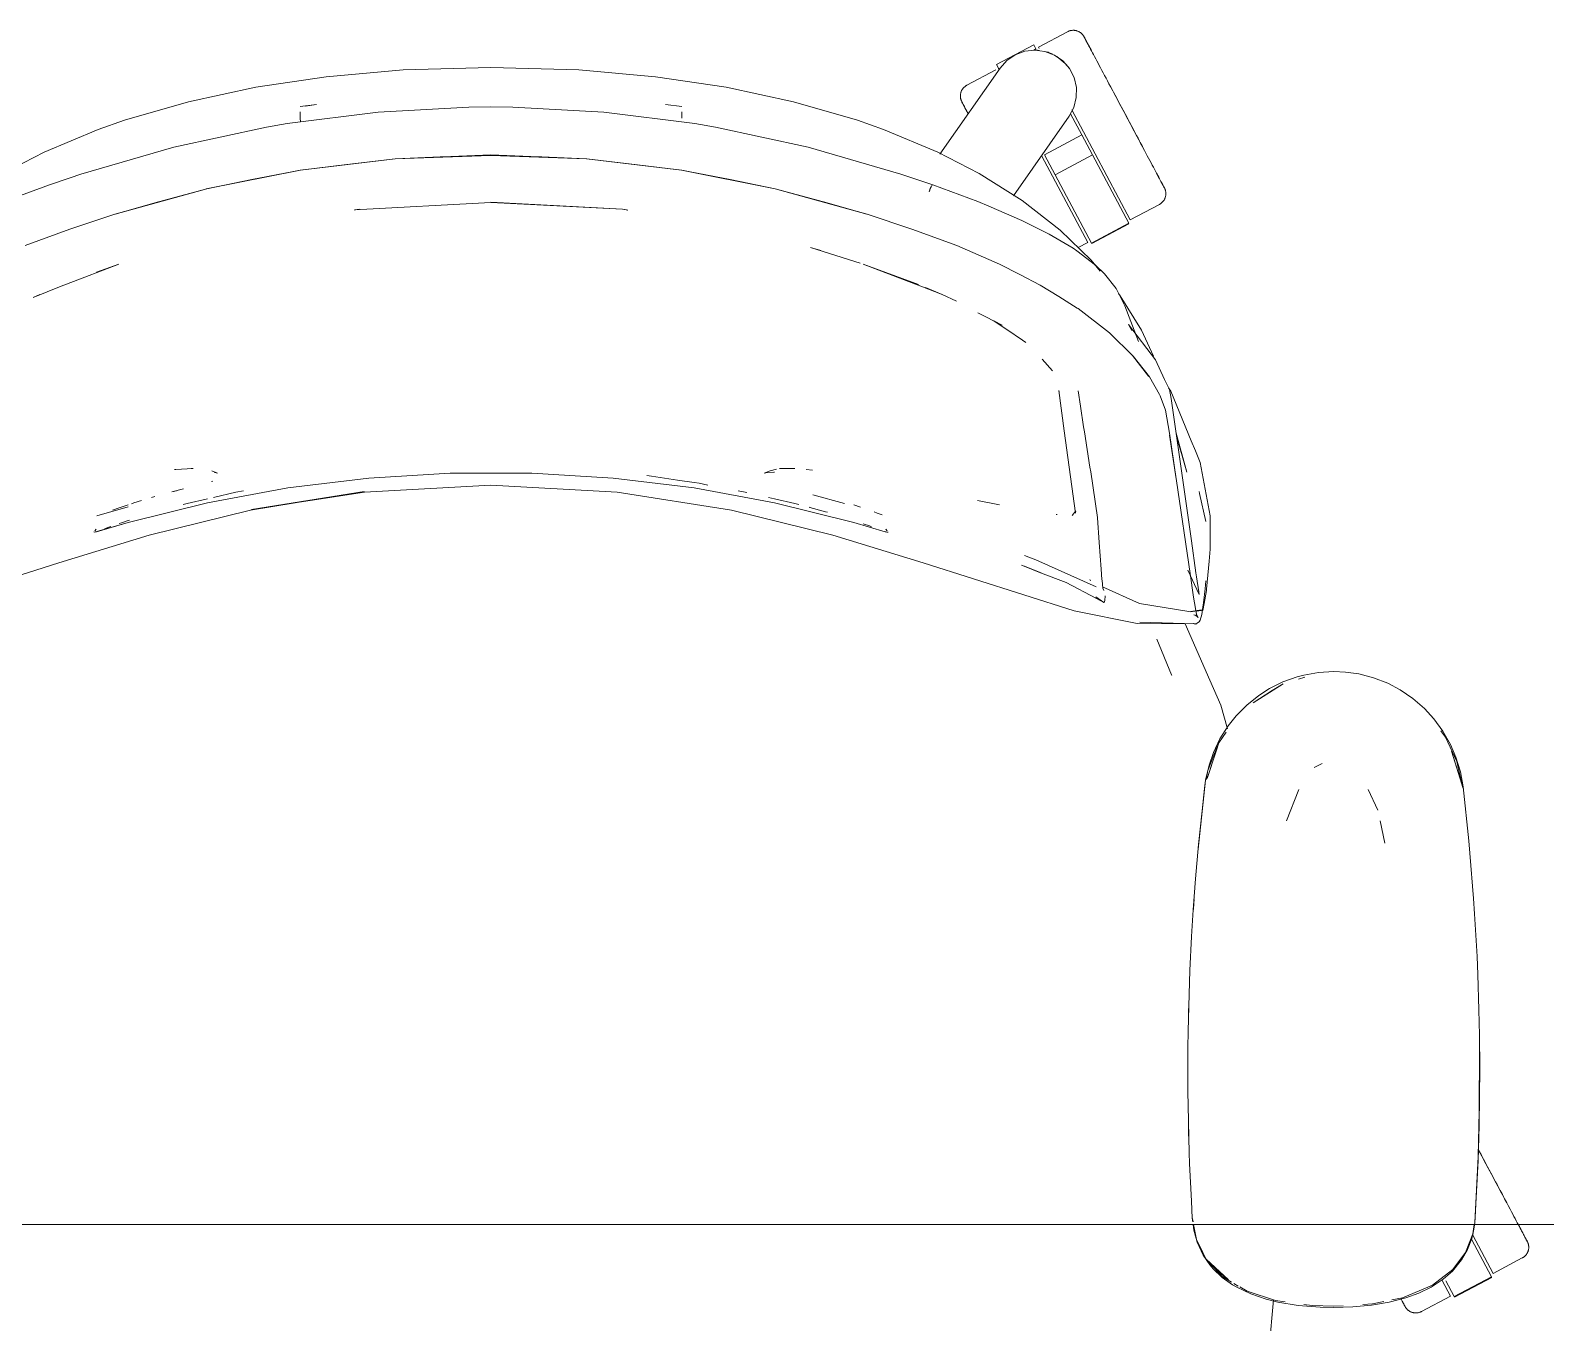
# Model space of a CAD drawing. Header units: millimetres. Extents: x 155927 to 317870, y -36033 to 97293.
# Drawn here: x 167609 to 168112, y 21895 to 22324 of the extents above; entities that cross this region are included whole.
import ezdxf

# ---------------------------------------------------------------- set-up
doc = ezdxf.new("R2010")
doc.units = ezdxf.units.MM
doc.header["$MEASUREMENT"] = 0
doc.layers.add('G-IMPT', color=8, linetype='CONTINUOUS', lineweight=9)
doc.layers.add('I-FURN', color=8, linetype='CONTINUOUS', lineweight=9)

msp = doc.modelspace()

# ---------------------------------------------------------------- linework, layer by layer
at = {"layer": 'G-IMPT'}
for p, q in [((167732.79, 22311.29), (167707.21, 22309.03)), ((167761.93, 22312.14), (167732.79, 22311.29)), ((167791.07, 22311.29), (167761.93, 22312.14)), ((167816.64, 22309.03), (167791.07, 22311.29)), ((167661.43, 22300.73), (167683.8, 22305.54)), ((167707.21, 22309.03), (167683.8, 22305.54)), ((167840.06, 22305.54), (167816.64, 22309.03)), ((167862.42, 22300.73), (167840.06, 22305.54)), ((167640.19, 22294.55), (167661.43, 22300.73)), ((167883.66, 22294.55), (167862.42, 22300.73)), ((167724.41, 22297.3), (167694.24, 22293.48)), ((167698.48, 22297.37), (167698.56, 22295.28)), ((167698.48, 22297.37), (167698.48, 22297.26)), ((167698.51, 22299.13), (167703.93, 22299.78)), ((167698.6, 22294.03), (167698.56, 22295.28)), ((167700.16, 22299.21), (167703.93, 22299.78)), ((167754.61, 22298.91), (167724.41, 22297.3)), ((167754.61, 22298.91), (167761.93, 22299.01)), ((167769.24, 22298.91), (167761.93, 22299.01)), ((167769.24, 22298.91), (167799.44, 22297.3)), ((167799.44, 22297.3), (167829.61, 22293.48)), ((167825.34, 22299.13), (167819.93, 22299.78)), ((167825.3, 22295.28), (167825.37, 22297.37)), ((167825.37, 22297.37), (167825.37, 22297.26)), ((167631.45, 22291.48), (167613.48, 22283.96)), ((167631.45, 22291.48), (167640.19, 22294.55)), ((167687.32, 22292.3), (167656.53, 22285.63)), ((167694.24, 22293.48), (167687.32, 22292.3)), ((167829.61, 22293.48), (167836.53, 22292.3)), ((167867.32, 22285.63), (167836.53, 22292.3)), ((167883.66, 22294.55), (167892.4, 22291.48)), ((167892.4, 22291.48), (167910.37, 22283.96)), ((167625.7, 22276.69), (167656.53, 22285.63)), ((167867.32, 22285.63), (167898.15, 22276.69)), ((167613.48, 22283.96), (167599.7, 22276.87)), ((167730.11, 22281.77), (167698.52, 22277.94)), ((167730.15, 22281.73), (167698.6, 22277.95)), ((167714.07, 22279.89), (167698.6, 22277.95)), ((167714.07, 22279.89), (167730.15, 22281.73)), ((167761.93, 22283.1), (167730.11, 22281.77)), ((167730.15, 22281.73), (167761.93, 22282.87)), ((167730.15, 22281.73), (167745.04, 22282.41)), ((167745.04, 22282.41), (167761.93, 22282.87)), ((167793.74, 22281.77), (167761.93, 22283.1)), ((167778.81, 22282.41), (167761.93, 22282.87)), ((167793.7, 22281.73), (167761.93, 22282.87)), ((167778.81, 22282.41), (167793.7, 22281.73)), ((167793.7, 22281.73), (167825.26, 22277.95)), ((167793.7, 22281.73), (167809.78, 22279.89)), ((167793.74, 22281.77), (167825.34, 22277.94)), ((167825.26, 22277.95), (167809.78, 22279.89)), ((167924.15, 22276.87), (167910.37, 22283.96)), ((167615.28, 22273.15), (167622.1, 22275.49)), ((167625.7, 22276.69), (167622.1, 22275.49)), ((167698.6, 22277.95), (167667.35, 22271.73)), ((167667.35, 22271.73), (167698.52, 22277.94)), ((167667.47, 22271.77), (167682.49, 22274.85)), ((167698.6, 22277.95), (167682.49, 22274.85)), ((167856.38, 22271.77), (167825.26, 22277.95)), ((167825.26, 22277.95), (167841.36, 22274.85)), ((167856.38, 22271.77), (167825.34, 22277.94)), ((167856.38, 22271.77), (167841.36, 22274.85)), ((167898.15, 22276.69), (167901.76, 22275.49)), ((167908.69, 22273.09), (167901.76, 22275.49)), ((167938.44, 22267.9), (167924.15, 22276.87)), ((167615.28, 22273.15), (167600.2, 22267.55)), ((167667.47, 22271.77), (167636.97, 22263.39)), ((167667.47, 22271.77), (167637.06, 22263.35)), ((167650.22, 22267.12), (167667.47, 22271.77)), ((167873.63, 22267.12), (167856.38, 22271.77)), ((167856.38, 22271.77), (167886.88, 22263.39)), ((167856.38, 22271.77), (167886.79, 22263.35)), ((167907.9, 22271.86), (167907.48, 22270.8)), ((167907.48, 22270.8), (167907.7, 22271.39)), ((167907.9, 22271.86), (167907.7, 22271.39)), ((167907.9, 22271.86), (167908.29, 22272.68)), ((167907.9, 22271.86), (167908.18, 22272.5)), ((167908.18, 22272.5), (167908.29, 22272.68)), ((167908.56, 22273.09), (167908.29, 22272.68)), ((167908.29, 22272.68), (167908.51, 22273.08)), ((167908.56, 22273.09), (167908.51, 22273.08)), ((167908.69, 22273.12), (167908.56, 22273.09)), ((167908.56, 22273.09), (167908.69, 22273.09)), ((167923.65, 22267.55), (167908.69, 22273.12)), ((167650.22, 22267.12), (167637.06, 22263.35)), ((167761.93, 22267.28), (167716.59, 22264.78)), ((167716.59, 22264.78), (167718.2, 22265.01)), ((167716.65, 22264.73), (167716.89, 22264.77)), ((167718.2, 22265.01), (167716.89, 22264.77)), ((167761.93, 22267.33), (167805.65, 22265.01)), ((167761.93, 22267.28), (167805.65, 22265.01)), ((167805.65, 22265.01), (167807.43, 22264.74)), ((167805.65, 22265.01), (167806.96, 22264.77)), ((167807.2, 22264.73), (167806.96, 22264.77)), ((167873.63, 22267.12), (167886.79, 22263.35)), ((167927.33, 22266.07), (167923.65, 22267.55)), ((167938.29, 22261.3), (167927.33, 22266.07)), ((167938.44, 22267.9), (167951.05, 22258.09)), ((167622.05, 22258.38), (167636.97, 22263.39)), ((167886.88, 22263.39), (167901.8, 22258.38)), ((167938.73, 22261.08), (167938.29, 22261.3)), ((167938.29, 22261.3), (167947.34, 22256.77)), ((167938.29, 22261.3), (167946.74, 22257.08)), ((167938.73, 22261.08), (167947.34, 22256.77)), ((167622.05, 22258.38), (167607.18, 22252.92)), ((167916.68, 22252.92), (167901.8, 22258.38)), ((167947.34, 22256.77), (167946.74, 22257.08)), ((167947.34, 22256.77), (167955.34, 22252.04)), ((167961.34, 22248.13), (167951.05, 22258.09)), ((167868.07, 22252.32), (167871.51, 22251.25)), ((167868.07, 22252.32), (167884.56, 22247.07)), ((167916.68, 22252.92), (167930.9, 22246.75)), ((167956.63, 22251.18), (167955.34, 22252.04)), ((167962.76, 22246.46), (167956.63, 22251.18)), ((167638.31, 22246.79), (167620.86, 22240.08)), ((167638.31, 22246.79), (167630.88, 22244.07)), ((167885.54, 22246.79), (167903.95, 22239.97)), ((167885.54, 22246.79), (167902.99, 22240.08)), ((167937.63, 22243.36), (167930.9, 22246.75)), ((167964.34, 22244.46), (167961.34, 22248.13)), ((167962.76, 22246.46), (167965.78, 22243.57)), ((167620.86, 22240.08), (167619.14, 22239.42)), ((167902.99, 22240.08), (167904.72, 22239.42)), ((167937.63, 22243.36), (167944.42, 22239.79)), ((167950.65, 22236.02), (167944.42, 22239.79)), ((167969.65, 22238.7), (167965.78, 22243.57)), ((167619.14, 22239.42), (167609.81, 22235.69)), ((167609.81, 22235.69), (167612.05, 22236.69)), ((167911.8, 22236.69), (167904.72, 22239.42)), ((167911.8, 22236.69), (167906.35, 22239)), ((167916.65, 22234.5), (167911.8, 22236.69)), ((167950.65, 22236.02), (167956.75, 22232.14)), ((167970.26, 22237.57), (167969.65, 22238.7)), ((167970.26, 22237.57), (167971.43, 22235.13)), ((167970.95, 22236.21), (167970.45, 22236.98)), ((167970.95, 22236.21), (167978.08, 22224.76)), ((167971.43, 22235.13), (167972.51, 22232.9)), ((167923.69, 22230.62), (167931.79, 22226.44)), ((167957.01, 22231.97), (167956.75, 22232.14)), ((167967.44, 22223.95), (167957.01, 22231.97)), ((167977.02, 22221), (167972.51, 22232.9)), ((167929.02, 22227.94), (167932.78, 22225.38)), ((167929.02, 22227.94), (167931.79, 22226.44)), ((167932.78, 22225.38), (167933.36, 22224.99)), ((167933.36, 22224.99), (167938.49, 22221.49)), ((167973.78, 22226.65), (167982.7, 22215)), ((167973.78, 22226.65), (167974.9, 22224.7)), ((167978.08, 22224.76), (167982.06, 22216.13)), ((167938.49, 22221.49), (167939.59, 22220.74)), ((167975.34, 22216.21), (167967.44, 22223.95)), ((167945.12, 22215.22), (167948.46, 22211.31)), ((167980.43, 22209.47), (167975.04, 22216.42)), ((167975.04, 22216.42), (167977.84, 22212.85)), ((167975.34, 22216.21), (167980.76, 22209.25)), ((167982.7, 22215), (167985.76, 22208.43)), ((167980.43, 22209.47), (167977.84, 22212.85)), ((167980.76, 22209.25), (167984.05, 22203.41)), ((167952.4, 22191.37), (167950.62, 22204.72)), ((167950.62, 22204.72), (167950.77, 22204.25)), ((167957.76, 22199.56), (167957.01, 22204.63)), ((167985.76, 22208.43), (167987.33, 22205.06)), ((167987.05, 22205.67), (167987.82, 22204.5)), ((167987.98, 22202.07), (167987.33, 22205.06)), ((167987.82, 22204.5), (167994.61, 22188.05)), ((167957.76, 22199.56), (167958.82, 22192.72)), ((167984.26, 22202.99), (167984.05, 22203.41)), ((167984.26, 22202.99), (167986.02, 22198.2)), ((167994.65, 22154.85), (167987.98, 22202.07)), ((167986.02, 22198.2), (167987.32, 22190.53)), ((167952.4, 22191.37), (167956.14, 22164.03)), ((167958.82, 22192.72), (167959.08, 22191.06)), ((167960.95, 22179.29), (167959.08, 22191.06)), ((167989.61, 22175.37), (167987.32, 22190.53)), ((167989.61, 22175.37), (167987.38, 22189.95)), ((167989.71, 22174.76), (167987.38, 22189.95)), ((167993.1, 22177.65), (167989.6, 22190.6)), ((167993.1, 22177.65), (167989.75, 22189.54)), ((167994.61, 22188.05), (167996, 22184.69)), ((167997.6, 22180.83), (167996, 22184.69)), ((167961.19, 22177.74), (167960.95, 22179.29)), ((168000.84, 22163.13), (167997.6, 22180.83)), ((167657.24, 22178.49), (167656.76, 22178.46)), ((167660.95, 22178.77), (167657.24, 22178.49)), ((167660.95, 22178.77), (167662.32, 22178.87)), ((167663.02, 22178.87), (167662.32, 22178.87)), ((167669.51, 22174.67), (167669.1, 22174.53)), ((167671.11, 22177.34), (167669.17, 22178.02)), ((167671.11, 22177.34), (167670.07, 22177.55)), ((167694.38, 22172.38), (167721.3, 22175.68)), ((167748.37, 22177.33), (167721.3, 22175.68)), ((167775.49, 22177.33), (167748.37, 22177.33)), ((167775.49, 22177.33), (167802.56, 22175.68)), ((167829.48, 22172.38), (167802.56, 22175.68)), ((167815.32, 22176.3), (167813.67, 22176.48)), ((167823.85, 22175), (167815.32, 22176.3)), ((167823.85, 22175), (167829.47, 22174.15)), ((167829.47, 22174.15), (167831.1, 22173.91)), ((167852.74, 22177.34), (167854.69, 22178.02)), ((167853.79, 22177.55), (167852.74, 22177.34)), ((167853.79, 22177.55), (167856.09, 22177.59)), ((167854.69, 22178.02), (167856.84, 22178.63)), ((167855.95, 22177.6), (167856.09, 22177.59)), ((167857.8, 22178.88), (167862.85, 22178.79)), ((167857.8, 22178.88), (167860.58, 22178.87)), ((167862.85, 22178.79), (167860.58, 22178.87)), ((167866.65, 22178.48), (167868.74, 22178.26)), ((167963.4, 22162.52), (167961.19, 22177.74)), ((167989.71, 22174.76), (167994.26, 22143.89)), ((167649.1, 22169.16), (167650.22, 22169.49)), ((167655.89, 22171.07), (167659.75, 22172.07)), ((167655.89, 22171.07), (167657.42, 22171.46)), ((167667.71, 22167.45), (167694.38, 22172.38)), ((167677.12, 22170.93), (167669.7, 22169.22)), ((167679.75, 22171.4), (167677.12, 22170.93)), ((167682.03, 22164.99), (167719.77, 22171.24)), ((167719.77, 22171.24), (167682.4, 22165.25)), ((167719.94, 22170.98), (167682.4, 22165.25)), ((167719.94, 22170.98), (167761.93, 22173.34)), ((167803.91, 22170.98), (167761.93, 22173.34)), ((167841.83, 22164.99), (167803.91, 22170.98)), ((167856.15, 22167.45), (167829.48, 22172.38)), ((167834, 22173.35), (167831.1, 22173.91)), ((167844.11, 22171.43), (167846.92, 22170.89)), ((167854.15, 22169.22), (167856.13, 22168.77)), ((167879.36, 22167.19), (167868.9, 22170.12)), ((167997.38, 22170.57), (167997.23, 22171.15)), ((167999.43, 22161.27), (167997.38, 22170.57)), ((167641.4, 22166.1), (167630.97, 22163.06)), ((167636.21, 22164.97), (167638.38, 22165.73)), ((167639.09, 22165.99), (167638.38, 22165.73)), ((167639.09, 22165.99), (167641.4, 22166.76)), ((167667.71, 22167.45), (167641.39, 22160.9)), ((167642.53, 22167.14), (167643.31, 22167.38)), ((167643.31, 22167.38), (167645.81, 22168.17)), ((167648.34, 22156.67), (167682.03, 22164.99)), ((167660.97, 22167.22), (167659.69, 22166.88)), ((167667.72, 22168.77), (167660.97, 22167.22)), ((167841.83, 22164.99), (167875.51, 22156.67)), ((167862.88, 22167.22), (167856.13, 22168.77)), ((167856.15, 22167.45), (167882.46, 22160.9)), ((167862.88, 22167.22), (167864.18, 22166.88)), ((167867.9, 22165.92), (167867.72, 22165.96)), ((167869.04, 22165.6), (167867.9, 22165.92)), ((167869.04, 22165.6), (167873.04, 22164.48)), ((167873.04, 22164.48), (167873.72, 22164.28)), ((167882.45, 22166.74), (167884.67, 22166.02)), ((167890.22, 22164.03), (167889.2, 22164.4)), ((167890.22, 22164.03), (167891.87, 22163.42)), ((167923.6, 22168.21), (167930.85, 22166.8)), ((167955.02, 22163.18), (167956.26, 22164.74)), ((167956.14, 22164.03), (167956.18, 22164.3)), ((167956.23, 22164.53), (167956.18, 22164.3)), ((167641.39, 22160.9), (167630.17, 22157.63)), ((167641.39, 22160.9), (167630.57, 22157.79)), ((167641.39, 22160.9), (167630.86, 22157.84)), ((167634.64, 22159.18), (167633.57, 22158.78)), ((167635.61, 22159.52), (167634.64, 22159.18)), ((167638.36, 22160.51), (167639.17, 22160.8)), ((167641.39, 22161.53), (167639.17, 22160.8)), ((167641.39, 22161.53), (167641.85, 22161.68)), ((167882.46, 22160.9), (167892.89, 22157.83)), ((167887.66, 22159.74), (167885.56, 22160.49)), ((167887.66, 22159.74), (167888.32, 22159.5)), ((167950.07, 22163.53), (167949.73, 22163.58)), ((167963.4, 22162.52), (167963.41, 22162.44)), ((167963.41, 22162.44), (167964.03, 22154.2)), ((168000.84, 22163.13), (168000.86, 22156.16)), ((167648.34, 22156.67), (167618.37, 22147.49)), ((167630.17, 22157.63), (167629.93, 22157.77)), ((167630.71, 22158.72), (167630.32, 22158.11)), ((167630.71, 22158.72), (167630.56, 22158.51)), ((167630.86, 22157.84), (167630.57, 22157.79)), ((167905.49, 22147.49), (167875.51, 22156.67)), ((167893.16, 22157.76), (167892.89, 22157.83)), ((167893.15, 22158.72), (167893.29, 22158.51)), ((167893.15, 22158.72), (167893.53, 22158.11)), ((167893.46, 22157.69), (167893.16, 22157.76)), ((167893.68, 22157.63), (167893.46, 22157.69)), ((167893.92, 22157.72), (167893.68, 22157.63)), ((167964.66, 22145.35), (167964.03, 22154.2)), ((167994.65, 22154.85), (167996.09, 22144.19)), ((168000.86, 22151.99), (168000.86, 22156.16)), ((167939.25, 22149.87), (167942.91, 22148.48)), ((168000.52, 22148.04), (168000.86, 22151.99)), ((167618.37, 22147.49), (167568.13, 22131.5)), ((167905.49, 22147.49), (167955.73, 22131.5)), ((167939.64, 22146.2), (167938.23, 22146.76)), ((167944.75, 22144.17), (167939.25, 22146.35)), ((167944.54, 22144.18), (167939.64, 22146.2)), ((167939.64, 22146.2), (167944.75, 22144.17)), ((167942.91, 22148.48), (167963.06, 22139.55)), ((167953.01, 22140.93), (167944.54, 22144.18)), ((167964.66, 22145.35), (167964.92, 22141.94)), ((167993.47, 22145.03), (167997.28, 22137.01)), ((167994.26, 22143.89), (167995.38, 22136.04)), ((167996.31, 22142.89), (167996.09, 22144.19)), ((168000.52, 22148.04), (167999.72, 22138.71)), ((167953.01, 22140.93), (167963.12, 22135.65)), ((167960.89, 22141.93), (167961.17, 22141.49)), ((167964.96, 22141.57), (167964.92, 22141.94)), ((167964.96, 22141.57), (167965.24, 22139.11)), ((167977.38, 22133.94), (167965.09, 22139.52)), ((167965.24, 22139.11), (167965.27, 22139.05)), ((167965.54, 22138.28), (167965.27, 22139.05)), ((167997.14, 22137.87), (167996.31, 22142.89)), ((167999.2, 22138.88), (167998.68, 22134.2)), ((167999.2, 22138.88), (167999.41, 22141.47)), ((167965.58, 22134.3), (167962.87, 22136.14)), ((167965.58, 22134.3), (167963.12, 22135.65)), ((167965.58, 22134.3), (167965.41, 22134.26)), ((167965.71, 22134.32), (167965.58, 22134.3)), ((167965.85, 22135.01), (167965.71, 22134.32)), ((167966.02, 22136.54), (167965.85, 22135.01)), ((167977.38, 22133.94), (167994.43, 22131.22)), ((167996.48, 22129.77), (167995.38, 22136.04)), ((167997.28, 22137.01), (167997.14, 22137.87)), ((167998.87, 22133.99), (167998.42, 22131.67)), ((167998.61, 22133.58), (167998.68, 22134.2)), ((167998.87, 22133.99), (167999.68, 22138.24)), ((167999.72, 22138.71), (167999.68, 22138.24)), ((167955.73, 22131.5), (167976.68, 22127.31)), ((167998.01, 22131.91), (167994.43, 22131.22)), ((167998.01, 22131.91), (167994.47, 22131.28)), ((167994.47, 22131.28), (167998.42, 22131.67)), ((167995.94, 22130.11), (167995.44, 22130.19)), ((167995.94, 22130.11), (167996.48, 22129.79)), ((167996.31, 22130.39), (167996.87, 22129.29)), ((167996.31, 22130.39), (167996.48, 22129.77)), ((167996.48, 22129.79), (167996.87, 22129.29)), ((167998.07, 22130.3), (167997.52, 22128.44)), ((167998.61, 22133.58), (167998.07, 22130.3)), ((167976.68, 22127.31), (167995.55, 22127.26)), ((167977.57, 22127.75), (167996.02, 22127.16)), ((167977.57, 22127.75), (167995.55, 22127.26)), ((167996.15, 22119.1), (167992.58, 22127.27)), ((167996.13, 22127.13), (167995.27, 22127.32)), ((167995.27, 22127.32), (167995.38, 22127.3)), ((167995.55, 22127.26), (167995.38, 22127.3)), ((167996.02, 22127.16), (167995.55, 22127.26)), ((167996.13, 22127.13), (167996.71, 22127.53)), ((167997.2, 22127.9), (167996.71, 22127.53)), ((167997.2, 22127.9), (167997.52, 22128.44)), ((167983.12, 22122.16), (167988.04, 22110.31)), ((167999.57, 22111.27), (167996.15, 22119.1)), ((167988.14, 22110.04), (167988.04, 22110.31)), ((168004.43, 22100.14), (167999.57, 22111.27)), ((168025.07, 22107.92), (168029.84, 22109.63)), ((168031.97, 22110.19), (168029.84, 22109.63)), ((168030.28, 22108.83), (168032.31, 22109.45)), ((168036.92, 22111.07), (168031.97, 22110.19)), ((168041.96, 22111.37), (168036.92, 22111.07)), ((168041.96, 22111.37), (168045.81, 22111.2)), ((168050.32, 22110.55), (168045.81, 22111.2)), ((168050.32, 22110.55), (168055.19, 22109.29)), ((168059.9, 22107.45), (168055.19, 22109.29)), ((168025.17, 22107.27), (168015.22, 22100.95)), ((168021.49, 22105.11), (168015.22, 22100.95)), ((168020.56, 22105.68), (168017.01, 22103.41)), ((168025.07, 22107.92), (168020.56, 22105.68)), ((168025.17, 22107.27), (168021.49, 22105.11)), ((168064.06, 22105.26), (168059.9, 22107.45)), ((168064.06, 22105.26), (168068.23, 22102.43)), ((168004.43, 22100.14), (168006.68, 22092.32)), ((168013.04, 22100.22), (168009.49, 22096.62)), ((168013.04, 22100.22), (168017.01, 22103.41)), ((168068.23, 22102.43), (168072.07, 22099.11)), ((168075.23, 22095.67), (168072.07, 22099.11)), ((168009.49, 22096.62), (168006.87, 22093.31)), ((168075.23, 22095.67), (168078.23, 22091.59)), ((168004.14, 22088.98), (168001.95, 22084.4)), ((168003.74, 22087.66), (168006.17, 22091.24)), ((168004.14, 22088.98), (168006.87, 22093.31)), ((168077.54, 22091.63), (168079.13, 22089.52)), ((168080.74, 22087.15), (168078.23, 22091.59)), ((168082.87, 22081.46), (168079.13, 22089.52)), ((168003.74, 22087.66), (167999.93, 22075.81)), ((168002.84, 22084.95), (167999.93, 22075.81)), ((168000.14, 22078.44), (168003.34, 22086.62)), ((168001.95, 22084.4), (168000.5, 22080.27)), ((168003.74, 22087.66), (168002.84, 22084.95)), ((168080.74, 22087.15), (168082.55, 22082.91)), ((168084.91, 22072.49), (168081.08, 22084.95)), ((168081.08, 22084.95), (168084, 22075.81)), ((167999.34, 22075.31), (168000.5, 22080.27)), ((167999.56, 22075.38), (168000.14, 22078.44)), ((168035.91, 22079.74), (168035.46, 22079.44)), ((168038.14, 22080.75), (168035.91, 22079.74)), ((168082.55, 22082.91), (168084.02, 22078.05)), ((168082.87, 22081.46), (168084.78, 22073.06)), ((167999.34, 22075.31), (167996.89, 22052.35)), ((167999.34, 22075.31), (167996.99, 22053.87)), ((167999.34, 22075.31), (167999.01, 22072.49)), ((168084.91, 22072.49), (168084, 22075.81)), ((168084.91, 22073), (168084.02, 22078.05)), ((167996.89, 22052.35), (167999.01, 22072.49)), ((168026.24, 22061.79), (168030.39, 22072.21)), ((168053.34, 22072.12), (168056.61, 22065.34)), ((168086.82, 22055.08), (168084.91, 22073)), ((168058.94, 22054.29), (168057.37, 22061.72)), ((167996.99, 22053.87), (167996.01, 22042.47)), ((168087.16, 22050.95), (168086.82, 22055.08)), ((168088.41, 22035.89), (168087.16, 22050.95)), ((168087.76, 22044.07), (168087.59, 22045.75)), ((167995.28, 22032.19), (167996.01, 22042.47)), ((167995.41, 22034.23), (167995.32, 22032.33)), ((167995.41, 22034.23), (167995.55, 22035.65)), ((168088.41, 22035.89), (168088.74, 22030.8)), ((167995.28, 22032.19), (167994.72, 22023.32)), ((168088.74, 22030.8), (168089.55, 22016.66)), ((167994.18, 22012.01), (167994.72, 22023.32)), ((168089.8, 22010.64), (168089.55, 22016.66)), ((167994.18, 22012.01), (167993.88, 22004.13)), ((168089.8, 22010.64), (168090.19, 21998.88)), ((167993.59, 21991.82), (167993.88, 22004.13)), ((168089.94, 22005.75), (168090.05, 22003.82)), ((168090.05, 22003.82), (168090.07, 22002.32)), ((167993.8, 22000.26), (167993.72, 21998.6)), ((167993.72, 21998.6), (167993.73, 21996.52)), ((168090.36, 21990.46), (168090.19, 21998.88)), ((167993.59, 21991.82), (167993.52, 21986.35)), ((168090.36, 21990.46), (168090.24, 21960.44)), ((168090.36, 21990.46), (168090.4, 21970.28)), ((168090.36, 21990.46), (168090.44, 21979.67)), ((167993.51, 21971.64), (167993.52, 21986.35)), ((168090.24, 21960.44), (168090.44, 21979.67)), ((167993.56, 21967.13), (167993.51, 21971.64)), ((168090.4, 21970.28), (168089.9, 21948.88)), ((168090.4, 21970.28), (168089.94, 21950.09)), ((168090.4, 21970.28), (168090.24, 21960.44)), ((168090.38, 21968.24), (168090.3, 21966.03)), ((168090.36, 21970.28), (168090.38, 21968.24)), ((167993.56, 21967.13), (167993.94, 21951.46)), ((167993.74, 21960.4), (167993.74, 21958.18)), ((167993.85, 21955.5), (167993.74, 21958.18)), ((168090.24, 21960.44), (168089.9, 21948.88)), ((167993.94, 21951.46), (167994.06, 21947.91)), ((167994.68, 21935.35), (167994.06, 21947.91)), ((168089.94, 21950.09), (168088.85, 21928.31)), ((168089.9, 21948.88), (168088.85, 21928.31)), ((168089.94, 21950.09), (168088.96, 21929.91)), ((168089.9, 21948.88), (168089.94, 21950.09)), ((167994.68, 21935.35), (167994.96, 21929.69)), ((167995.24, 21928.43), (167994.96, 21929.91)), ((167994.96, 21929.69), (167995.12, 21928.43)), ((167995.22, 21927.61), (167995.46, 21925.68)), ((167996.33, 21922.57), (167995.39, 21927.61)), ((168088.13, 21924.44), (168088.61, 21927.61)), ((168088.85, 21928.31), (168088.6, 21926.66)), ((168088.85, 21928.31), (168088.96, 21929.91)), ((167995.46, 21925.68), (167996.53, 21921.73)), ((167998.43, 21918.31), (167996.33, 21922.57)), ((168088.13, 21924.44), (168085.72, 21918.25)), ((168086.39, 21919.28), (168087.79, 21922.92)), ((168088.15, 21924.26), (168087.79, 21922.92)), ((168088.15, 21924.26), (168088.6, 21926.66)), ((167998.52, 21917.4), (167996.53, 21921.73)), ((167998.43, 21918.31), (167999.54, 21916.07)), ((167998.52, 21917.4), (168000.72, 21914.18)), ((168085.72, 21918.25), (168081.55, 21912.62)), ((168086.39, 21919.28), (168084.43, 21915.84)), ((167999.54, 21916.07), (168001.77, 21913.66)), ((168006.93, 21909.17), (167999.54, 21916.07)), ((168004.84, 21910.36), (167999.54, 21916.07)), ((168001.85, 21912.86), (168000.72, 21914.18)), ((168005.31, 21910.58), (168001.77, 21913.66)), ((168001.85, 21912.86), (168004.9, 21909.99)), ((168081.55, 21912.62), (168074.77, 21907.41)), ((168084.43, 21915.84), (168081.36, 21912.1)), ((168008, 21908.48), (168004.84, 21910.36)), ((168004.9, 21909.99), (168008.35, 21907.55)), ((168006.93, 21909.17), (168005.46, 21910.45)), ((168009.73, 21906.74), (168008.35, 21907.55)), ((168010.22, 21907.15), (168008.78, 21908.01)), ((168074.77, 21907.41), (168070.37, 21905.57)), ((168074.27, 21906.78), (168078.32, 21909.44)), ((168078.32, 21909.44), (168081.36, 21912.1)), ((168014.36, 21904.54), (168009.73, 21906.74)), ((168013.14, 21905.4), (168010.69, 21906.87)), ((168022.54, 21902.37), (168013.14, 21905.4)), ((168019.45, 21902.8), (168014.36, 21904.54)), ((168019.45, 21902.8), (168023.38, 21901.82)), ((168021.92, 21902.5), (168020.47, 21886.62)), ((168025.83, 21901.91), (168022.54, 21902.37)), ((168065.86, 21903.21), (168060.38, 21901.78)), ((168064.75, 21903.24), (168061.28, 21902.53)), ((168064.75, 21903.24), (168070.37, 21905.57)), ((168065.86, 21903.21), (168070.2, 21904.8)), ((168074.27, 21906.78), (168070.2, 21904.8)), ((168023.38, 21901.82), (168030.14, 21900.7)), ((168037.45, 21900.13), (168030.14, 21900.7)), ((168034.8, 21900.64), (168032.01, 21901.04)), ((168034.8, 21900.64), (168041.96, 21900.41)), ((168037.45, 21900.13), (168041.96, 21900.04)), ((168045.07, 21900.6), (168041.96, 21900.41)), ((168041.96, 21900.04), (168048.3, 21900.22)), ((168054.45, 21900.78), (168048.3, 21900.22)), ((168054.79, 21901.2), (168051.58, 21901)), ((168054.45, 21900.78), (168060.38, 21901.78)), ((168058.54, 21901.97), (168054.79, 21901.2))]:
    msp.add_line(p, q, dxfattribs=at)
at = {"layer": 'I-FURN'}
for p, q in [((167953.52, 22324), (167943.83, 22318.85)), ((167953.52, 22324), (167953.66, 22324.07)), ((167953.66, 22324.07), (167953.81, 22324.14)), ((167953.81, 22324.14), (167953.96, 22324.2)), ((167953.96, 22324.2), (167954.11, 22324.25)), ((167954.11, 22324.25), (167954.26, 22324.3)), ((167954.26, 22324.3), (167954.42, 22324.35)), ((167954.42, 22324.35), (167954.58, 22324.38)), ((167954.58, 22324.38), (167954.73, 22324.41)), ((167954.73, 22324.41), (167954.89, 22324.44)), ((167954.89, 22324.44), (167955.05, 22324.45)), ((167955.05, 22324.45), (167955.21, 22324.47)), ((167955.21, 22324.47), (167955.38, 22324.47)), ((167955.38, 22324.47), (167955.54, 22324.47)), ((167955.54, 22324.47), (167955.7, 22324.46)), ((167955.7, 22324.46), (167955.86, 22324.44)), ((167955.86, 22324.44), (167956.02, 22324.42)), ((167956.02, 22324.42), (167956.18, 22324.4)), ((167956.18, 22324.4), (167956.33, 22324.36)), ((167956.33, 22324.36), (167956.49, 22324.32)), ((167956.49, 22324.32), (167956.64, 22324.28)), ((167956.64, 22324.28), (167956.8, 22324.22)), ((167956.8, 22324.22), (167956.95, 22324.17)), ((167956.95, 22324.17), (167957.1, 22324.1)), ((167957.1, 22324.1), (167957.24, 22324.03)), ((167957.24, 22324.03), (167957.38, 22323.95)), ((167957.38, 22323.95), (167957.52, 22323.87)), ((167957.52, 22323.87), (167957.66, 22323.79)), ((167957.66, 22323.79), (167957.79, 22323.69)), ((167957.79, 22323.69), (167957.92, 22323.6)), ((167957.92, 22323.6), (167958.04, 22323.49)), ((167958.04, 22323.49), (167958.16, 22323.38)), ((167958.16, 22323.38), (167958.28, 22323.27)), ((167958.28, 22323.27), (167958.39, 22323.16)), ((167958.39, 22323.16), (167958.49, 22323.03)), ((167958.49, 22323.03), (167958.6, 22322.91)), ((167958.6, 22322.91), (167958.69, 22322.78)), ((167958.69, 22322.78), (167958.78, 22322.65)), ((167958.78, 22322.65), (167958.87, 22322.51)), ((167958.87, 22322.51), (167958.95, 22322.37)), ((167958.95, 22322.37), (167958.97, 22322.33)), ((167958.97, 22322.33), (167958.98, 22322.31)), ((167958.99, 22322.28), (167958.97, 22322.33)), ((167958.97, 22322.33), (167958.97, 22322.33)), ((167958.98, 22322.31), (167959.01, 22322.25)), ((167959.04, 22322.2), (167958.99, 22322.28)), ((167959.01, 22322.25), (167959.06, 22322.15)), ((167959.1, 22322.08), (167959.04, 22322.2)), ((167959.06, 22322.15), (167959.14, 22322.01)), ((167959.19, 22321.92), (167959.1, 22322.08)), ((167959.14, 22322.01), (167959.24, 22321.83)), ((167959.3, 22321.72), (167959.19, 22321.92)), ((167959.24, 22321.83), (167959.35, 22321.61)), ((167959.42, 22321.48), (167959.3, 22321.72)), ((167959.35, 22321.61), (167959.49, 22321.35)), ((167959.57, 22321.2), (167959.42, 22321.48)), ((167959.49, 22321.35), (167959.65, 22321.06)), ((167959.74, 22320.88), (167959.57, 22321.2)), ((167959.65, 22321.06), (167959.83, 22320.72)), ((167959.93, 22320.52), (167959.74, 22320.88)), ((167959.83, 22320.72), (167960.02, 22320.35)), ((167960.14, 22320.13), (167959.93, 22320.52)), ((167960.02, 22320.35), (167960.24, 22319.94)), ((167960.37, 22319.7), (167960.14, 22320.13)), ((167942.27, 22319.66), (167929.91, 22313.09)), ((167933.32, 22314.44), (167936.11, 22316.34)), ((167936.11, 22316.34), (167939.27, 22317.51)), ((167939.27, 22317.51), (167942.62, 22317.89)), ((167942.26, 22317.86), (167943.01, 22318.26)), ((167942.27, 22319.66), (167943.01, 22318.26)), ((167942.62, 22317.89), (167945.97, 22317.47)), ((167943.01, 22318.26), (167942.96, 22318.35)), ((167944.03, 22318.47), (167943.83, 22318.85)), ((167945.97, 22317.47), (167949.12, 22316.25)), ((167949.12, 22316.25), (167951.88, 22314.31)), ((167952.74, 22313.48), (167949.96, 22315.77)), ((167960.24, 22319.94), (167960.48, 22319.49)), ((167960.62, 22319.24), (167960.37, 22319.7)), ((167960.48, 22319.49), (167960.74, 22319.01)), ((167960.88, 22318.73), (167960.62, 22319.24)), ((167960.74, 22319.01), (167961.01, 22318.49)), ((167961.17, 22318.2), (167960.88, 22318.73)), ((167961.01, 22318.49), (167961.3, 22317.94)), ((167961.47, 22317.63), (167961.17, 22318.2)), ((167961.3, 22317.94), (167961.61, 22317.36)), ((167961.79, 22317.03), (167961.47, 22317.63)), ((167962.13, 22316.39), (167961.79, 22317.03)), ((167962.48, 22315.73), (167962.13, 22316.39)), ((167962.85, 22315.04), (167962.48, 22315.73)), ((167963.23, 22314.31), (167962.85, 22315.04)), ((167911.05, 22283.34), (167931.07, 22311.93)), ((167929.71, 22311.34), (167920.02, 22306.19)), ((167930.65, 22311.69), (167929.91, 22313.09)), ((167930.6, 22311.78), (167930.65, 22311.69)), ((167931.07, 22311.93), (167933.32, 22314.44)), ((167951.88, 22314.31), (167954.1, 22311.77)), ((167953.9, 22312.06), (167952.74, 22313.48)), ((167954.1, 22311.77), (167955.65, 22308.78)), ((167963.63, 22313.56), (167963.23, 22314.31)), ((167964.04, 22312.79), (167963.63, 22313.56)), ((167964.47, 22311.99), (167964.04, 22312.79)), ((167964.91, 22311.16), (167964.47, 22311.99)), ((167965.36, 22310.32), (167964.91, 22311.16)), ((167965.82, 22309.45), (167965.36, 22310.32)), ((167918.57, 22304.87), (167918.66, 22305.01)), ((167918.66, 22305.01), (167918.76, 22305.13)), ((167918.76, 22305.13), (167918.86, 22305.26)), ((167918.86, 22305.26), (167918.97, 22305.38)), ((167918.97, 22305.38), (167919.08, 22305.49)), ((167919.08, 22305.49), (167919.2, 22305.61)), ((167919.2, 22305.61), (167919.32, 22305.71)), ((167919.32, 22305.71), (167919.44, 22305.81)), ((167919.44, 22305.81), (167919.57, 22305.91)), ((167919.57, 22305.91), (167919.7, 22306)), ((167919.7, 22306), (167919.84, 22306.09)), ((167919.84, 22306.09), (167919.98, 22306.17)), ((167919.98, 22306.17), (167920.02, 22306.19)), ((167955.65, 22308.78), (167956.43, 22305.5)), ((167956.43, 22305.5), (167956.41, 22302.12)), ((167966.29, 22308.56), (167965.82, 22309.45)), ((167966.77, 22307.66), (167966.29, 22308.56)), ((167966.51, 22308.15), (167967, 22307.23)), ((167967.26, 22306.73), (167966.77, 22307.66)), ((167967, 22307.23), (167967.49, 22306.3)), ((167967.76, 22305.8), (167967.26, 22306.73)), ((167967.49, 22306.3), (167967.99, 22305.36)), ((167968.27, 22304.84), (167967.76, 22305.8)), ((167967.99, 22305.36), (167968.5, 22304.4)), ((167917.88, 22302.75), (167917.89, 22302.92)), ((167917.88, 22302.59), (167917.88, 22302.75)), ((167917.89, 22302.43), (167917.88, 22302.59)), ((167917.89, 22302.92), (167917.91, 22303.08)), ((167917.9, 22302.27), (167917.89, 22302.43)), ((167917.91, 22302.11), (167917.9, 22302.27)), ((167917.91, 22303.08), (167917.93, 22303.24)), ((167917.94, 22301.95), (167917.91, 22302.11)), ((167917.93, 22303.24), (167917.95, 22303.39)), ((167917.97, 22301.79), (167917.94, 22301.95)), ((167917.95, 22303.39), (167917.99, 22303.55)), ((167918.01, 22301.64), (167917.97, 22301.79)), ((167917.99, 22303.55), (167918.03, 22303.71)), ((167918.05, 22301.48), (167918.01, 22301.64)), ((167918.03, 22303.71), (167918.08, 22303.86)), ((167918.1, 22301.33), (167918.05, 22301.48)), ((167918.08, 22303.86), (167918.13, 22304.01)), ((167918.15, 22301.18), (167918.1, 22301.33)), ((167918.13, 22304.01), (167918.19, 22304.17)), ((167918.21, 22301.03), (167918.15, 22301.18)), ((167918.19, 22304.17), (167918.25, 22304.31)), ((167918.28, 22300.88), (167918.21, 22301.03)), ((167918.25, 22304.31), (167918.32, 22304.46)), ((167918.35, 22300.74), (167918.28, 22300.88)), ((167918.32, 22304.46), (167918.4, 22304.6)), ((167918.36, 22300.73), (167918.35, 22300.74)), ((167918.35, 22300.74), (167918.36, 22300.72)), ((167918.38, 22300.69), (167918.36, 22300.73)), ((167918.36, 22300.72), (167918.4, 22300.66)), ((167918.42, 22300.61), (167918.38, 22300.69)), ((167918.4, 22304.6), (167918.48, 22304.74)), ((167918.4, 22300.66), (167918.45, 22300.56)), ((167918.49, 22300.48), (167918.42, 22300.61)), ((167918.45, 22300.56), (167918.52, 22300.41)), ((167918.48, 22304.74), (167918.57, 22304.87)), ((167918.57, 22300.32), (167918.49, 22300.48)), ((167918.52, 22300.41), (167918.62, 22300.23)), ((167918.68, 22300.12), (167918.57, 22300.32)), ((167918.62, 22300.23), (167918.74, 22300.02)), ((167918.81, 22299.88), (167918.68, 22300.12)), ((167918.74, 22300.02), (167918.87, 22299.76)), ((167918.96, 22299.6), (167918.81, 22299.88)), ((167956.41, 22302.12), (167955.58, 22298.85)), ((167968.78, 22303.88), (167968.27, 22304.84)), ((167968.5, 22304.4), (167969.02, 22303.43)), ((167969.3, 22302.91), (167968.78, 22303.88)), ((167969.02, 22303.43), (167969.54, 22302.45)), ((167969.82, 22301.92), (167969.3, 22302.91)), ((167969.54, 22302.45), (167970.06, 22301.47)), ((167970.35, 22300.93), (167969.82, 22301.92)), ((167970.06, 22301.47), (167970.59, 22300.47)), ((167970.88, 22299.93), (167970.35, 22300.93)), ((167970.59, 22300.47), (167971.12, 22299.47)), ((167971.41, 22298.93), (167970.88, 22299.93)), ((167918.87, 22299.76), (167919.03, 22299.46)), ((167919.13, 22299.28), (167918.96, 22299.6)), ((167919.03, 22299.46), (167919.21, 22299.12)), ((167919.31, 22298.93), (167919.13, 22299.28)), ((167919.21, 22299.12), (167919.41, 22298.75)), ((167919.52, 22298.53), (167919.31, 22298.93)), ((167919.41, 22298.75), (167919.63, 22298.34)), ((167919.75, 22298.11), (167919.52, 22298.53)), ((167919.63, 22298.34), (167919.86, 22297.9)), ((167920, 22297.64), (167919.75, 22298.11)), ((167919.86, 22297.9), (167920.12, 22297.41)), ((167920.27, 22297.14), (167920, 22297.64)), ((167920.12, 22297.41), (167920.39, 22296.9)), ((167920.55, 22296.6), (167920.27, 22297.14)), ((167953.99, 22295.88), (167935.49, 22269.45)), ((167955.58, 22298.85), (167953.99, 22295.88)), ((167954.45, 22296.74), (167958.21, 22289.68)), ((167974.35, 22261.46), (167954.88, 22298.06)), ((167971.12, 22299.47), (167971.66, 22298.47)), ((167971.94, 22297.93), (167971.41, 22298.93)), ((167971.66, 22298.47), (167972.19, 22297.47)), ((167972.48, 22296.92), (167971.94, 22297.93)), ((167972.19, 22297.47), (167972.72, 22296.46)), ((167973.01, 22295.92), (167972.48, 22296.92)), ((167972.72, 22296.46), (167973.26, 22295.46)), ((167973.55, 22294.92), (167973.01, 22295.92)), ((167973.26, 22295.46), (167973.79, 22294.45)), ((167974.08, 22293.92), (167973.55, 22294.92)), ((167973.79, 22294.45), (167974.32, 22293.46)), ((167974.61, 22292.92), (167974.08, 22293.92)), ((167974.32, 22293.46), (167974.85, 22292.47)), ((167975.13, 22291.93), (167974.61, 22292.92)), ((167974.85, 22292.47), (167975.37, 22291.48)), ((167975.65, 22290.96), (167975.13, 22291.93)), ((167975.37, 22291.48), (167975.89, 22290.51)), ((167976.17, 22289.99), (167975.65, 22290.96)), ((167975.89, 22290.51), (167976.4, 22289.55)), ((167976.68, 22289.03), (167976.17, 22289.99)), ((167958.21, 22289.68), (167945.85, 22283.11)), ((167958.21, 22289.68), (167961.74, 22283.04)), ((167976.4, 22289.55), (167976.91, 22288.59)), ((167977.18, 22288.09), (167976.68, 22289.03)), ((167976.91, 22288.59), (167977.41, 22287.66)), ((167977.67, 22287.16), (167977.18, 22288.09)), ((167977.41, 22287.66), (167977.9, 22286.73)), ((167978.16, 22286.24), (167977.67, 22287.16)), ((167977.9, 22286.73), (167978.38, 22285.83)), ((167978.63, 22285.35), (167978.16, 22286.24)), ((167978.38, 22285.83), (167978.85, 22284.94)), ((167979.1, 22284.47), (167978.63, 22285.35)), ((167978.85, 22284.94), (167979.31, 22284.07)), ((167960.22, 22253.94), (167944.96, 22282.64)), ((167949.38, 22276.47), (167945.85, 22283.11)), ((167961.74, 22283.04), (167949.38, 22276.47)), ((167961.74, 22283.04), (167973.81, 22260.33)), ((167979.56, 22283.61), (167979.1, 22284.47)), ((167979.31, 22284.07), (167979.76, 22283.23)), ((167980, 22282.78), (167979.56, 22283.61)), ((167980.43, 22281.97), (167980, 22282.78)), ((167980.85, 22281.18), (167980.43, 22281.97)), ((167981.26, 22280.42), (167980.85, 22281.18)), ((167981.65, 22279.68), (167981.26, 22280.42)), ((167961.45, 22253.76), (167949.38, 22276.47)), ((167982.02, 22278.97), (167981.65, 22279.68)), ((167982.38, 22278.3), (167982.02, 22278.97)), ((167982.73, 22277.65), (167982.38, 22278.3)), ((167983.05, 22277.03), (167982.73, 22277.65)), ((167983.37, 22276.45), (167983.05, 22277.03)), ((167983.2, 22276.76), (167983.5, 22276.19)), ((167983.66, 22275.9), (167983.37, 22276.45)), ((167983.5, 22276.19), (167983.79, 22275.65)), ((167983.93, 22275.38), (167983.66, 22275.9)), ((167983.79, 22275.65), (167984.05, 22275.15)), ((167984.19, 22274.9), (167983.93, 22275.38)), ((167984.05, 22275.15), (167984.3, 22274.69)), ((167984.43, 22274.45), (167984.19, 22274.9)), ((167984.3, 22274.69), (167984.53, 22274.26)), ((167984.65, 22274.04), (167984.43, 22274.45)), ((167984.53, 22274.26), (167984.74, 22273.87)), ((167984.84, 22273.67), (167984.65, 22274.04)), ((167984.74, 22273.87), (167984.93, 22273.51)), ((167985.02, 22273.33), (167984.84, 22273.67)), ((167984.93, 22273.51), (167985.1, 22273.19)), ((167985.18, 22273.04), (167985.02, 22273.33)), ((167985.1, 22273.19), (167985.25, 22272.91)), ((167985.32, 22272.78), (167985.18, 22273.04)), ((167985.25, 22272.91), (167985.37, 22272.67)), ((167985.43, 22272.56), (167985.32, 22272.78)), ((167985.37, 22272.67), (167985.48, 22272.47)), ((167985.53, 22272.38), (167985.43, 22272.56)), ((167985.48, 22272.47), (167985.57, 22272.31)), ((167985.6, 22272.24), (167985.53, 22272.38)), ((167985.57, 22272.31), (167985.63, 22272.19)), ((167985.66, 22272.14), (167985.6, 22272.24)), ((167985.63, 22272.19), (167985.67, 22272.1)), ((167985.69, 22272.08), (167985.66, 22272.14)), ((167985.67, 22272.1), (167985.7, 22272.06)), ((167985.7, 22272.06), (167985.69, 22272.08)), ((167985.7, 22272.06), (167985.77, 22271.91)), ((167985.7, 22272.06), (167985.7, 22272.06)), ((167985.77, 22271.91), (167985.84, 22271.77)), ((167985.84, 22271.77), (167985.9, 22271.62)), ((167985.9, 22271.62), (167985.96, 22271.47)), ((167985.96, 22271.47), (167986.01, 22271.31)), ((167986.01, 22271.31), (167986.05, 22271.16)), ((167986.05, 22271.16), (167986.08, 22271)), ((167986.08, 22271), (167986.11, 22270.84)), ((167986.11, 22270.84), (167986.14, 22270.68)), ((167986.15, 22269.72), (167986.13, 22269.56)), ((167986.14, 22270.68), (167986.16, 22270.52)), ((167986.16, 22269.88), (167986.15, 22269.72)), ((167986.16, 22270.52), (167986.17, 22270.36)), ((167986.17, 22270.04), (167986.16, 22269.88)), ((167986.17, 22270.36), (167986.17, 22270.2)), ((167986.17, 22270.2), (167986.17, 22270.04)), ((167974.35, 22261.46), (167984.03, 22266.61)), ((167984.07, 22266.63), (167984.03, 22266.61)), ((167984.21, 22266.71), (167984.07, 22266.63)), ((167984.35, 22266.79), (167984.21, 22266.71)), ((167984.48, 22266.88), (167984.35, 22266.79)), ((167984.61, 22266.98), (167984.48, 22266.88)), ((167984.74, 22267.08), (167984.61, 22266.98)), ((167984.86, 22267.19), (167984.74, 22267.08)), ((167984.97, 22267.3), (167984.86, 22267.19)), ((167985.09, 22267.41), (167984.97, 22267.3)), ((167985.19, 22267.53), (167985.09, 22267.41)), ((167985.3, 22267.66), (167985.19, 22267.53)), ((167985.4, 22267.79), (167985.3, 22267.66)), ((167985.49, 22267.92), (167985.4, 22267.79)), ((167985.57, 22268.05), (167985.49, 22267.92)), ((167985.66, 22268.19), (167985.57, 22268.05)), ((167985.73, 22268.34), (167985.66, 22268.19)), ((167985.8, 22268.48), (167985.73, 22268.34)), ((167985.87, 22268.63), (167985.8, 22268.48)), ((167985.93, 22268.78), (167985.87, 22268.63)), ((167985.98, 22268.93), (167985.93, 22268.78)), ((167986.02, 22269.08), (167985.98, 22268.93)), ((167986.06, 22269.24), (167986.02, 22269.08)), ((167986.1, 22269.4), (167986.06, 22269.24)), ((167986.13, 22269.56), (167986.1, 22269.4)), ((167973.81, 22260.33), (167961.45, 22253.76)), ((167961.54, 22253.59), (167973.9, 22260.16)), ((167957.07, 22252.27), (167960.22, 22253.94)), ((168090.38, 21951.79), (168089.93, 21952.64)), ((168090.1, 21952.32), (168090.62, 21951.34)), ((168090.91, 21950.8), (168090.38, 21951.79)), ((168090.62, 21951.34), (168091.15, 21950.34)), ((168091.44, 21949.8), (168090.91, 21950.8)), ((168091.15, 21950.34), (168091.68, 21949.34)), ((168091.97, 21948.8), (168091.44, 21949.8)), ((168091.68, 21949.34), (168092.22, 21948.34)), ((168092.5, 21947.8), (168091.97, 21948.8)), ((168092.22, 21948.34), (168092.75, 21947.34)), ((168093.04, 21946.79), (168092.5, 21947.8)), ((168092.75, 21947.34), (168093.28, 21946.33)), ((168093.57, 21945.79), (168093.04, 21946.79)), ((168093.28, 21946.33), (168093.82, 21945.33)), ((168094.11, 21944.79), (168093.57, 21945.79)), ((168093.82, 21945.33), (168094.35, 21944.32)), ((168094.64, 21943.79), (168094.11, 21944.79)), ((168094.35, 21944.32), (168094.88, 21943.33)), ((168095.17, 21942.79), (168094.64, 21943.79)), ((168094.88, 21943.33), (168095.41, 21942.34)), ((168095.69, 21941.8), (168095.17, 21942.79)), ((168095.41, 21942.34), (168095.93, 21941.35)), ((168096.21, 21940.83), (168095.69, 21941.8)), ((168095.93, 21941.35), (168096.45, 21940.38)), ((168096.73, 21939.86), (168096.21, 21940.83)), ((168096.45, 21940.38), (168096.96, 21939.42)), ((168097.23, 21938.9), (168096.73, 21939.86)), ((168096.96, 21939.42), (168097.47, 21938.46)), ((168097.74, 21937.96), (168097.23, 21938.9)), ((168097.47, 21938.46), (168097.97, 21937.53)), ((168098.23, 21937.03), (168097.74, 21937.96)), ((168097.97, 21937.53), (168098.46, 21936.6)), ((168098.72, 21936.11), (168098.23, 21937.03)), ((168098.46, 21936.6), (168098.94, 21935.7)), ((168099.19, 21935.22), (168098.72, 21936.11)), ((168098.94, 21935.7), (168099.41, 21934.81)), ((168099.66, 21934.34), (168099.19, 21935.22)), ((168099.41, 21934.81), (168099.87, 21933.94)), ((168100.12, 21933.48), (168099.66, 21934.34)), ((168099.87, 21933.94), (168100.32, 21933.1)), ((168100.56, 21932.65), (168100.12, 21933.48)), ((168100.99, 21931.84), (168100.56, 21932.65)), ((168446.96, 21927.61), (167046.96, 21927.61)), ((167046.96, 21927.61), (168446.96, 21927.61)), ((168101.41, 21931.05), (168100.99, 21931.84)), ((168101.81, 21930.29), (168101.41, 21931.05)), ((168102.21, 21929.55), (168101.81, 21930.29)), ((168102.58, 21928.84), (168102.21, 21929.55)), ((168102.94, 21928.17), (168102.58, 21928.84)), ((168103.29, 21927.52), (168102.94, 21928.17)), ((168103.61, 21926.9), (168103.29, 21927.52)), ((168087.72, 21922.71), (168094.37, 21910.2)), ((168094.91, 21911.33), (168088.17, 21923.99)), ((168103.93, 21926.32), (168103.61, 21926.9)), ((168103.76, 21926.63), (168104.06, 21926.06)), ((168104.22, 21925.77), (168103.93, 21926.32)), ((168104.06, 21926.06), (168104.35, 21925.52)), ((168104.49, 21925.25), (168104.22, 21925.77)), ((168104.35, 21925.52), (168104.61, 21925.02)), ((168104.75, 21924.77), (168104.49, 21925.25)), ((168104.61, 21925.02), (168104.86, 21924.56)), ((168104.99, 21924.32), (168104.75, 21924.77)), ((168104.86, 21924.56), (168105.09, 21924.13)), ((168105.2, 21923.91), (168104.99, 21924.32)), ((168105.09, 21924.13), (168105.3, 21923.74)), ((168105.4, 21923.54), (168105.2, 21923.91)), ((168105.3, 21923.74), (168105.49, 21923.38)), ((168105.58, 21923.2), (168105.4, 21923.54)), ((168105.49, 21923.38), (168105.66, 21923.06)), ((168105.74, 21922.91), (168105.58, 21923.2)), ((168105.66, 21923.06), (168105.8, 21922.78)), ((168105.88, 21922.65), (168105.74, 21922.91)), ((168105.8, 21922.78), (168105.93, 21922.54)), ((168105.99, 21922.43), (168105.88, 21922.65)), ((168105.93, 21922.54), (168106.04, 21922.34)), ((168106.09, 21922.25), (168105.99, 21922.43)), ((168106.04, 21922.34), (168106.13, 21922.18)), ((168106.16, 21922.11), (168106.09, 21922.25)), ((168105.65, 21917.28), (168105.53, 21917.17)), ((168105.75, 21917.4), (168105.65, 21917.28)), ((168105.86, 21917.53), (168105.75, 21917.4)), ((168105.95, 21917.66), (168105.86, 21917.53)), ((168106.05, 21917.79), (168105.95, 21917.66)), ((168106.13, 21917.92), (168106.05, 21917.79)), ((168106.13, 21922.18), (168106.19, 21922.06)), ((168106.22, 21918.06), (168106.13, 21917.92)), ((168106.22, 21922.01), (168106.16, 21922.11)), ((168106.19, 21922.06), (168106.23, 21921.97)), ((168106.25, 21921.95), (168106.22, 21922.01)), ((168106.29, 21918.21), (168106.22, 21918.06)), ((168106.23, 21921.97), (168106.26, 21921.93)), ((168106.26, 21921.93), (168106.25, 21921.95)), ((168106.26, 21921.93), (168106.33, 21921.78)), ((168106.26, 21921.93), (168106.26, 21921.93)), ((168106.36, 21918.35), (168106.29, 21918.21)), ((168106.33, 21921.78), (168106.4, 21921.64)), ((168106.43, 21918.5), (168106.36, 21918.35)), ((168106.4, 21921.64), (168106.46, 21921.49)), ((168106.49, 21918.65), (168106.43, 21918.5)), ((168106.46, 21921.49), (168106.52, 21921.34)), ((168106.54, 21918.8), (168106.49, 21918.65)), ((168106.52, 21921.34), (168106.56, 21921.18)), ((168106.58, 21918.95), (168106.54, 21918.8)), ((168106.56, 21921.18), (168106.61, 21921.03)), ((168106.62, 21919.11), (168106.58, 21918.95)), ((168106.61, 21921.03), (168106.64, 21920.87)), ((168106.66, 21919.27), (168106.62, 21919.11)), ((168106.64, 21920.87), (168106.67, 21920.71)), ((168106.69, 21919.43), (168106.66, 21919.27)), ((168106.67, 21920.71), (168106.7, 21920.55)), ((168106.71, 21919.59), (168106.69, 21919.43)), ((168106.7, 21920.55), (168106.72, 21920.39)), ((168106.72, 21919.75), (168106.71, 21919.59)), ((168106.72, 21920.39), (168106.73, 21920.23)), ((168106.73, 21919.91), (168106.72, 21919.75)), ((168106.73, 21920.23), (168106.73, 21920.07)), ((168106.73, 21920.07), (168106.73, 21919.91)), ((168094.91, 21911.33), (168104.59, 21916.48)), ((168104.63, 21916.5), (168104.59, 21916.48)), ((168104.77, 21916.58), (168104.63, 21916.5)), ((168104.91, 21916.66), (168104.77, 21916.58)), ((168105.04, 21916.75), (168104.91, 21916.66)), ((168105.17, 21916.85), (168105.04, 21916.75)), ((168105.3, 21916.95), (168105.17, 21916.85)), ((168105.42, 21917.06), (168105.3, 21916.95)), ((168105.53, 21917.17), (168105.42, 21917.06)), ((168080.78, 21903.82), (168078.02, 21909.01)), ((168082.01, 21903.63), (168079.2, 21908.92)), ((168094.37, 21910.2), (168082.01, 21903.63)), ((168082.1, 21903.46), (168094.46, 21910.03)), ((168064.25, 21902.96), (168064.47, 21902.53)), ((168064.59, 21902.32), (168064.37, 21902.73)), ((168064.47, 21902.53), (168064.68, 21902.14)), ((168064.79, 21901.94), (168064.59, 21902.32)), ((168064.68, 21902.14), (168064.87, 21901.78)), ((168071.09, 21898.67), (168080.78, 21903.82)), ((168064.97, 21901.61), (168064.79, 21901.94)), ((168064.87, 21901.78), (168065.04, 21901.47)), ((168065.12, 21901.31), (168064.97, 21901.61)), ((168065.04, 21901.47), (168065.19, 21901.19)), ((168065.26, 21901.05), (168065.12, 21901.31)), ((168065.19, 21901.19), (168065.32, 21900.95)), ((168065.38, 21900.83), (168065.26, 21901.05)), ((168065.32, 21900.95), (168065.42, 21900.74)), ((168065.47, 21900.65), (168065.38, 21900.83)), ((168065.42, 21900.74), (168065.51, 21900.58)), ((168065.55, 21900.51), (168065.47, 21900.65)), ((168065.51, 21900.58), (168065.58, 21900.46)), ((168065.6, 21900.41), (168065.55, 21900.51)), ((168065.58, 21900.46), (168065.62, 21900.38)), ((168065.63, 21900.35), (168065.6, 21900.41)), ((168065.62, 21900.38), (168065.64, 21900.34)), ((168065.64, 21900.33), (168065.63, 21900.35)), ((168065.64, 21900.34), (168065.64, 21900.33)), ((168065.66, 21900.29), (168065.64, 21900.33)), ((168065.74, 21900.15), (168065.66, 21900.29)), ((168065.83, 21900.02), (168065.74, 21900.15)), ((168065.92, 21899.88), (168065.83, 21900.02)), ((168066.02, 21899.75), (168065.92, 21899.88)), ((168066.12, 21899.63), (168066.02, 21899.75)), ((168066.22, 21899.51), (168066.12, 21899.63)), ((168066.34, 21899.39), (168066.22, 21899.51)), ((168066.45, 21899.28), (168066.34, 21899.39)), ((168066.57, 21899.17), (168066.45, 21899.28)), ((168066.7, 21899.07), (168066.57, 21899.17)), ((168066.82, 21898.97), (168066.7, 21899.07)), ((168066.96, 21898.88), (168066.82, 21898.97)), ((168067.09, 21898.79), (168066.96, 21898.88)), ((168067.23, 21898.71), (168067.09, 21898.79)), ((168067.37, 21898.63), (168067.23, 21898.71)), ((168067.52, 21898.56), (168067.37, 21898.63)), ((168067.67, 21898.5), (168067.52, 21898.56)), ((168067.82, 21898.44), (168067.67, 21898.5)), ((168067.97, 21898.39), (168067.82, 21898.44)), ((168068.12, 21898.34), (168067.97, 21898.39)), ((168068.28, 21898.3), (168068.12, 21898.34)), ((168068.44, 21898.27), (168068.28, 21898.3)), ((168068.59, 21898.24), (168068.44, 21898.27)), ((168068.75, 21898.22), (168068.59, 21898.24)), ((168068.92, 21898.2), (168068.75, 21898.22)), ((168069.08, 21898.2), (168068.92, 21898.2)), ((168069.24, 21898.19), (168069.08, 21898.2)), ((168069.4, 21898.2), (168069.24, 21898.19)), ((168069.56, 21898.21), (168069.4, 21898.2)), ((168069.72, 21898.23), (168069.56, 21898.21)), ((168069.88, 21898.25), (168069.72, 21898.23)), ((168070.04, 21898.28), (168069.88, 21898.25)), ((168070.19, 21898.32), (168070.04, 21898.28)), ((168070.35, 21898.36), (168070.19, 21898.32)), ((168070.5, 21898.41), (168070.35, 21898.36)), ((168070.65, 21898.46), (168070.5, 21898.41)), ((168070.8, 21898.53), (168070.65, 21898.46)), ((168070.95, 21898.59), (168070.8, 21898.53)), ((168071.09, 21898.67), (168070.95, 21898.59))]:
    msp.add_line(p, q, dxfattribs=at)
for points in [[(167942.26, 22317.86), (167942.49, 22317.87), (167943.02, 22317.87), (167943.69, 22317.83), (167944.07, 22317.79)], [(167951.16, 22314.93), (167951.58, 22314.59), (167952.01, 22314.26), (167952.4, 22313.83)]]:
    msp.add_open_spline(points, degree=3, dxfattribs=at)
msp.add_open_spline([(167946.67, 22317.27), (167947.14, 22317.12), (167947.77, 22316.9), (167948.4, 22316.6), (167948.56, 22316.53)], degree=3, knots=[-0.6, -0.6, -0.6, -0.6, -0.5, -0.4680239, -0.4680239, -0.4680239, -0.4680239], dxfattribs=at)

doc.saveas('drawing.dxf')
